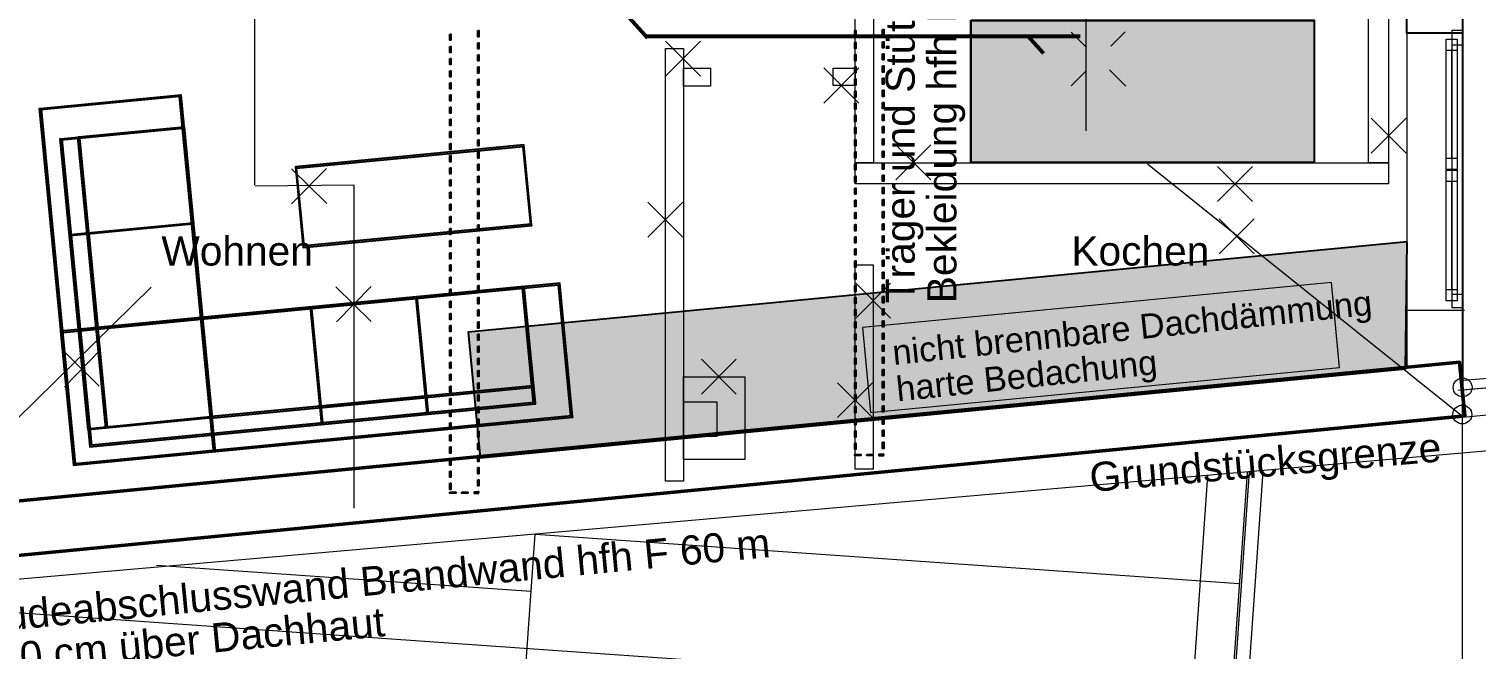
# Model space of a CAD drawing. Header units: millimetres. Extents: x 1501 to 41669, y -38 to 29710.
# Drawn here: x 6690 to 16788, y 6152 to 10477 of the extents above; entities that cross this region are included whole.
import ezdxf

# ---------------------------------------------------------------- set-up
doc = ezdxf.new("R2010")
doc.units = ezdxf.units.MM
doc.header["$LTSCALE"] = 50
doc.linetypes.add('PDF_56-4_56-4_0-0_0-0', pattern=[112.8, 56.4, -56.4, 0, 0])
for name, color, linetype in [('00_Wand_Bestand', 7, 'Continuous'), ('03_Sanitaer', 5, 'Continuous'), ('05_Linien_stark', 7, 'Continuous'), ('06_Linien_fein', 3, 'Continuous'), ('07_Bemassung', 6, 'Continuous'), ('10_Text', 7, 'Continuous'), ('11_Sonstiges', 30, 'Continuous')]:
    doc.layers.add(name, color=color, linetype=linetype)
doc.styles.add('PLAN', font='arial.ttf')

msp = doc.modelspace()

# ---------------------------------------------------------------- hatches: boundary and pattern name
at = {"layer": '00_Wand_Bestand'}
for points in [[(6769, 9918), (6769, 9923), (7750, 10017), (7990, 7530), (7003, 7435), (6763, 9922), (6769, 9923), (6769, 9918), (6775, 9918), (7013, 7446), (7978, 7539), (7741, 10006), (6770, 9913), (6769, 9918), (6775, 9918)], [(6914, 9707), (6913, 9712), (7772, 9795), (7968, 7764), (7104, 7680), (6908, 9711), (6913, 9712), (6914, 9707), (6919, 9708), (7114, 7691), (7956, 7773), (7762, 9784), (6914, 9702), (6914, 9707), (6919, 9708)], [(7037, 9719), (7037, 9724), (7772, 9795), (7968, 7764), (7227, 7692), (7031, 9723), (7037, 9724), (7037, 9719), (7043, 9719), (7237, 7703), (7956, 7772), (7762, 9784), (7038, 9714), (7037, 9719), (7043, 9719)], [(10193, 9111), (10197, 9112), (10143, 9668), (8549, 9515), (8604, 8953), (10198, 9107), (10197, 9112), (10193, 9111), (10193, 9116), (8611, 8964), (8558, 9506), (10137, 9658), (10189, 9111), (10193, 9111), (10193, 9116)], [(6978, 9039), (6978, 9044), (7836, 9126), (7901, 8458), (7037, 8375), (6972, 9043), (6978, 9044), (6978, 9039), (6984, 9039), (7047, 8385), (7889, 8467), (7826, 9115), (6979, 9034), (6978, 9039), (6984, 9039)], [(7102, 9051), (7101, 9055), (7836, 9126), (7901, 8456), (7160, 8385), (7096, 9055), (7101, 9055), (7102, 9051), (7107, 9051), (7170, 8396), (7889, 8465), (7826, 9115), (7102, 9046), (7102, 9051), (7107, 9051)], [(10477, 7774), (10484, 7774), (10395, 8705), (6911, 8370), (7001, 7434), (10485, 7769), (10484, 7774), (10477, 7774), (10477, 7779), (7014, 7445), (6926, 8361), (10382, 8693), (10470, 7773), (10477, 7774), (10477, 7779)], [(10216, 7867), (10224, 7867), (10146, 8681), (7035, 8382), (7114, 7563), (10225, 7862), (10224, 7867), (10216, 7867), (10216, 7872), (7129, 7574), (7052, 8373), (10131, 8669), (10209, 7866), (10216, 7867), (10216, 7872)], [(10207, 7984), (10213, 7984), (10146, 8681), (7889, 8464), (7957, 7762), (10213, 7979), (10213, 7984), (10207, 7984), (10207, 7989), (7967, 7773), (7902, 8455), (10136, 8670), (10202, 7983), (10207, 7984), (10207, 7989)], [(9461, 7912), (9466, 7912), (9399, 8609), (8652, 8537), (8720, 7835), (9467, 7907), (9466, 7912), (9461, 7912), (9460, 7917), (8730, 7847), (8664, 8528), (9389, 8598), (9455, 7911), (9461, 7912), (9460, 7917)], [(9472, 7795), (9477, 7795), (9399, 8609), (8652, 8537), (8731, 7718), (9478, 7790), (9477, 7795), (9472, 7795), (9471, 7800), (8741, 7730), (8664, 8528), (9389, 8598), (9466, 7794), (9472, 7795), (9471, 7800)]]:
    msp.add_hatch(color=7, dxfattribs=at).paths.add_polyline_path(points)
at = {"layer": '03_Sanitaer', "transparency": 33554572}
msp.add_hatch(color=7, dxfattribs=at).paths.add_polyline_path([(13263, 10538), (15659, 10538), (15659, 9544), (13263, 9544)])
at = {"layer": '11_Sonstiges', "transparency": 33554559}
msp.add_hatch(color=7, dxfattribs=at).paths.add_polyline_path([(16306, 8992), (9754, 8362), (9838, 7485), (16295, 8107)])

# ---------------------------------------------------------------- linework, layer by layer
at = {"layer": '00_Wand_Bestand'}
for points in [[(6769, 9918), (6769, 9923), (7750, 10017), (7990, 7530), (7003, 7435), (6763, 9922), (6769, 9923), (6769, 9918), (6775, 9918), (7013, 7446), (7978, 7539), (7741, 10006), (6770, 9913), (6769, 9918), (6775, 9918)], [(6914, 9707), (6913, 9712), (7772, 9795), (7968, 7764), (7104, 7680), (6908, 9711), (6913, 9712), (6914, 9707), (6919, 9708), (7114, 7691), (7956, 7773), (7762, 9784), (6914, 9702), (6914, 9707), (6919, 9708)], [(7037, 9719), (7037, 9724), (7772, 9795), (7968, 7764), (7227, 7692), (7031, 9723), (7037, 9724), (7037, 9719), (7043, 9719), (7237, 7703), (7956, 7772), (7762, 9784), (7038, 9714), (7037, 9719), (7043, 9719)], [(10193, 9111), (10197, 9112), (10143, 9668), (8549, 9515), (8604, 8953), (10198, 9107), (10197, 9112), (10193, 9111), (10193, 9116), (8611, 8964), (8558, 9506), (10137, 9658), (10189, 9111), (10193, 9111), (10193, 9116)], [(6978, 9039), (6978, 9044), (7836, 9126), (7901, 8458), (7037, 8375), (6972, 9043), (6978, 9044), (6978, 9039), (6984, 9039), (7047, 8385), (7889, 8467), (7826, 9115), (6979, 9034), (6978, 9039), (6984, 9039)], [(7102, 9051), (7101, 9055), (7836, 9126), (7901, 8456), (7160, 8385), (7096, 9055), (7101, 9055), (7102, 9051), (7107, 9051), (7170, 8396), (7889, 8465), (7826, 9115), (7102, 9046), (7102, 9051), (7107, 9051)], [(10477, 7774), (10484, 7774), (10395, 8705), (6911, 8370), (7001, 7434), (10485, 7769), (10484, 7774), (10477, 7774), (10477, 7779), (7014, 7445), (6926, 8361), (10382, 8693), (10470, 7773), (10477, 7774), (10477, 7779)], [(10216, 7867), (10224, 7867), (10146, 8681), (7035, 8382), (7114, 7563), (10225, 7862), (10224, 7867), (10216, 7867), (10216, 7872), (7129, 7574), (7052, 8373), (10131, 8669), (10209, 7866), (10216, 7867), (10216, 7872)], [(10207, 7984), (10213, 7984), (10146, 8681), (7889, 8464), (7957, 7762), (10213, 7979), (10213, 7984), (10207, 7984), (10207, 7989), (7967, 7773), (7902, 8455), (10136, 8670), (10202, 7983), (10207, 7984), (10207, 7989)], [(9461, 7912), (9466, 7912), (9399, 8609), (8652, 8537), (8720, 7835), (9467, 7907), (9466, 7912), (9461, 7912), (9460, 7917), (8730, 7847), (8664, 8528), (9389, 8598), (9455, 7911), (9461, 7912), (9460, 7917)], [(9472, 7795), (9477, 7795), (9399, 8609), (8652, 8537), (8731, 7718), (9478, 7790), (9477, 7795), (9472, 7795), (9471, 7800), (8741, 7730), (8664, 8528), (9389, 8598), (9466, 7794), (9472, 7795), (9471, 7800)]]:
    msp.add_lwpolyline(points, close=True, dxfattribs=at)
at = {"layer": '03_Sanitaer'}
msp.add_lwpolyline([(13263, 10538), (15659, 10538), (15659, 9544), (13263, 9544)], close=True, dxfattribs=at)
at = {"layer": '05_Linien_stark', "lineweight": 53}
msp.add_line((13770, 10305), (13658, 10430), dxfattribs=at)
at = {"layer": '05_Linien_stark', "lineweight": 18}
for p, q in [((13963, 10455), (14063, 10354)), ((14340, 10458), (14240, 10357)), ((14062, 10180), (13962, 10080)), ((14230, 10193), (14345, 10078))]:
    msp.add_line(p, q, dxfattribs=at)
at = {"layer": '05_Linien_stark', "lineweight": 20}
for p, q in [((16291, 8516), (16707, 8516)), ((16300, 8110), (16300, 8525))]:
    msp.add_line(p, q, dxfattribs=at)
for points in [[(16695, 15973), (16695, 7960), (18929, 8153), (18929, 15973)], [(16696, 15924), (16696, 8027), (18879, 8203), (18879, 15924)], [(16580, 10406), (16655, 10406), (16655, 9496), (16580, 9496)], [(16620, 10469), (16695, 10469), (16695, 8625), (16620, 8625)], [(16580, 10330), (16655, 10330), (16655, 9574), (16580, 9574)], [(16620, 10366), (16695, 10366), (16695, 8531), (16620, 8531)], [(16580, 9493), (16655, 9493), (16655, 8582), (16580, 8582)], [(16580, 9416), (16655, 9416), (16655, 8658), (16580, 8658)]]:
    msp.add_lwpolyline(points, close=True, dxfattribs=at)
at = {"layer": '05_Linien_stark', "lineweight": 15}
for points in [[(16037, 15594), (16176, 15594), (16176, 9544), (16037, 9544)], [(11133, 10341), (11257, 10341), (11257, 7323), (11133, 7323)], [(11257, 10204), (11446, 10204), (11446, 10079), (11257, 10079)], [(11257, 8050), (11685, 8050), (11685, 7473), (11257, 7473)], [(11259, 7876), (11491, 7876), (11491, 7634), (11259, 7634)]]:
    msp.add_lwpolyline(points, close=True, dxfattribs=at)
at = {"layer": '05_Linien_stark', "lineweight": 18}
msp.add_lwpolyline([(13267, 10534), (15655, 10534), (15655, 9548), (13267, 9548)], close=True, dxfattribs=at)
at = {"layer": '05_Linien_stark', "lineweight": 25}
msp.add_lwpolyline([(16305, 10589), (16693, 10589), (16693, 10447), (16305, 10447)], close=True, dxfattribs=at)
at = {"layer": '05_Linien_stark', "lineweight": 50}
msp.add_lwpolyline([(5730, 7099), (5766, 6724), (16709, 7778), (16673, 8153)], close=True, dxfattribs=at)
at = {"layer": '06_Linien_fein', "linetype": 'PDF_56-4_56-4_0-0_0-0', "lineweight": 9}
for p, q in [((16306, 8127), (16306, 20665)), ((14068, 9767), (14068, 19102)), ((8960, 9388), (8266, 9381)), ((8959, 7135), (8959, 9390))]:
    msp.add_line(p, q, dxfattribs=at)
at = {"layer": '06_Linien_fein', "lineweight": 5}
for p, q in [((11133, 10147), (11377, 10391)), ((11377, 10147), (11133, 10391)), ((11133, 10147), (11377, 10391)), ((11377, 10147), (11133, 10391)), ((16056, 9610), (16300, 9854)), ((16300, 9610), (16056, 9854)), ((16056, 9610), (16300, 9854)), ((16300, 9610), (16056, 9854)), ((12738, 9424), (12983, 9668)), ((12983, 9424), (12738, 9668)), ((12738, 9424), (12983, 9668)), ((12983, 9424), (12738, 9668)), ((8768, 9259), (8521, 9501)), ((8768, 9259), (8521, 9501)), ((8523, 9257), (8766, 9503)), ((8523, 9257), (8766, 9503)), ((14984, 9273), (15228, 9517)), ((15228, 9273), (14984, 9517)), ((14984, 9273), (15228, 9517)), ((15228, 9273), (14984, 9517)), ((11009, 9025), (11253, 9269)), ((11253, 9025), (11009, 9269)), ((11009, 9025), (11253, 9269)), ((11253, 9025), (11009, 9269)), ((14996, 8909), (15240, 9153)), ((15240, 8909), (14996, 9153)), ((14996, 8909), (15240, 9153)), ((15240, 8909), (14996, 9153)), ((9079, 8436), (8832, 8678)), ((9079, 8436), (8832, 8678)), ((8835, 8434), (9077, 8680)), ((8835, 8434), (9077, 8680)), ((7181, 7985), (6935, 8227)), ((7181, 7985), (6935, 8227)), ((6937, 7982), (7179, 8229)), ((6937, 7982), (7179, 8229)), ((11382, 7929), (11626, 8173)), ((11626, 7929), (11382, 8173)), ((11382, 7929), (11626, 8173)), ((11626, 7929), (11382, 8173))]:
    msp.add_line(p, q, dxfattribs=at)
at = {"layer": '06_Linien_fein', "lineweight": 9}
for p, q in [((16618, 9572), (16618, 10333)), ((16618, 8655), (16618, 9418)), ((5166, 6514), (17014, 7550)), ((14916, 3412), (15193, 7384)), ((14928, 3384), (15207, 7387)), ((15020, 3356), (15302, 7390)), ((14632, 3295), (14916, 7361)), ((9733, -38), (10222, 6953)), ((10225, 6953), (15135, 6610)), ((7579, 6738), (10191, 6555)), ((5304, 6497), (15072, 5814))]:
    msp.add_line(p, q, dxfattribs=at)
at = {"layer": '06_Linien_fein', "lineweight": 5}
msp.add_lwpolyline([(15836, 8116), (15779, 8709), (12506, 8394), (12563, 7801)], close=True, dxfattribs=at)
at = {"layer": '07_Bemassung', "lineweight": 9}
msp.add_line((16693, 5348), (16693, 21086), dxfattribs=at)
at = {"layer": '07_Bemassung', "linetype": 'PDF_56-4_56-4_0-0_0-0', "lineweight": 9}
for p, q in [((8266, 9390), (8266, 18307)), ((5531, 6700), (11128, 12200)), ((16696, 7771), (11166, 12201))]:
    msp.add_line(p, q, dxfattribs=at)
at = {"layer": '07_Bemassung', "lineweight": 53}
for p, q in [((11007, 10414), (9779, 11778)), ((14026, 10425), (10991, 10425))]:
    msp.add_line(p, q, dxfattribs=at)
at = {"layer": '07_Bemassung', "lineweight": 5}
for p, q in [((12236, 9960), (12480, 10205)), ((12480, 9960), (12236, 10205)), ((12236, 9960), (12480, 10205)), ((12480, 9960), (12236, 10205)), ((12459, 8460), (12703, 8704)), ((12703, 8460), (12459, 8704)), ((12459, 8460), (12703, 8704)), ((12703, 8460), (12459, 8704)), ((12333, 7766), (12577, 8010)), ((12577, 7766), (12333, 8010)), ((12333, 7766), (12577, 8010)), ((12577, 7766), (12333, 8010))]:
    msp.add_line(p, q, dxfattribs=at)
at = {"layer": '07_Bemassung', "lineweight": 15}
for p, q in [((16664, 7958), (38270, 9848)), ((3920, 6541), (18185, 7914))]:
    msp.add_line(p, q, dxfattribs=at)
at = {"layer": '07_Bemassung', "lineweight": 20}
msp.add_line((16699, 7773), (16699, 8524), dxfattribs=at)
at = {"layer": '07_Bemassung', "lineweight": 15}
for points in [[(12455, 11301), (12583, 11301), (12583, 9544), (12455, 9544)], [(12301, 10204), (12456, 10204), (12456, 10083), (12301, 10083)], [(12456, 9544), (16176, 9544), (16176, 9397), (12456, 9397)], [(12455, 8833), (12582, 8833), (12582, 7407), (12455, 7407)]]:
    msp.add_lwpolyline(points, close=True, dxfattribs=at)
at = {"layer": '07_Bemassung'}
for points in [[(9626, 10440), (9633, 10440), (9633, 10398), (9626, 10398)], [(9822, 10466), (9829, 10466), (9829, 10423), (9822, 10423)], [(12452, 10467), (12459, 10467), (12459, 10425), (12452, 10425)], [(12647, 10473), (12655, 10473), (12655, 10431), (12647, 10431)], [(9626, 10356), (9633, 10356), (9633, 10313), (9626, 10313)], [(9822, 10381), (9829, 10381), (9829, 10339), (9822, 10339)], [(12452, 10383), (12459, 10383), (12459, 10340), (12452, 10340)], [(12647, 10388), (12655, 10388), (12655, 10346), (12647, 10346)], [(12647, 10304), (12655, 10304), (12655, 10261), (12647, 10261)], [(9626, 10271), (9633, 10271), (9633, 10229), (9626, 10229)], [(9822, 10296), (9829, 10296), (9829, 10254), (9822, 10254)], [(9822, 10212), (9829, 10212), (9829, 10169), (9822, 10169)], [(12452, 10298), (12459, 10298), (12459, 10256), (12452, 10256)], [(12452, 10213), (12459, 10213), (12459, 10171), (12452, 10171)], [(12647, 10219), (12655, 10219), (12655, 10177), (12647, 10177)], [(9626, 10186), (9633, 10186), (9633, 10144), (9626, 10144)], [(9626, 10102), (9633, 10102), (9633, 10059), (9626, 10059)], [(9822, 10127), (9829, 10127), (9829, 10085), (9822, 10085)], [(12452, 10129), (12459, 10129), (12459, 10086), (12452, 10086)], [(12647, 10134), (12655, 10134), (12655, 10092), (12647, 10092)], [(9626, 10017), (9633, 10017), (9633, 9975), (9626, 9975)], [(9822, 10042), (9829, 10042), (9829, 10000), (9822, 10000)], [(12452, 10044), (12459, 10044), (12459, 10002), (12452, 10002)], [(12647, 10050), (12655, 10050), (12655, 10007), (12647, 10007)], [(9626, 9932), (9633, 9932), (9633, 9890), (9626, 9890)], [(9822, 9958), (9829, 9958), (9829, 9915), (9822, 9915)], [(12452, 9959), (12459, 9959), (12459, 9917), (12452, 9917)], [(12647, 9965), (12655, 9965), (12655, 9923), (12647, 9923)], [(9626, 9848), (9633, 9848), (9633, 9805), (9626, 9805)], [(9822, 9873), (9829, 9873), (9829, 9831), (9822, 9831)], [(12452, 9875), (12459, 9875), (12459, 9832), (12452, 9832)], [(12647, 9880), (12655, 9880), (12655, 9838), (12647, 9838)], [(12647, 9796), (12655, 9796), (12655, 9753), (12647, 9753)], [(9626, 9763), (9633, 9763), (9633, 9721), (9626, 9721)], [(9822, 9788), (9829, 9788), (9829, 9746), (9822, 9746)], [(9822, 9704), (9829, 9704), (9829, 9661), (9822, 9661)], [(12452, 9790), (12459, 9790), (12459, 9748), (12452, 9748)], [(12452, 9705), (12459, 9705), (12459, 9663), (12452, 9663)], [(12647, 9711), (12655, 9711), (12655, 9669), (12647, 9669)], [(9626, 9678), (9633, 9678), (9633, 9636), (9626, 9636)], [(9626, 9594), (9633, 9594), (9633, 9551), (9626, 9551)], [(9822, 9619), (9829, 9619), (9829, 9577), (9822, 9577)], [(12452, 9621), (12459, 9621), (12459, 9578), (12452, 9578)], [(12647, 9626), (12655, 9626), (12655, 9584), (12647, 9584)], [(9626, 9509), (9633, 9509), (9633, 9467), (9626, 9467)], [(9822, 9534), (9829, 9534), (9829, 9492), (9822, 9492)], [(12452, 9536), (12459, 9536), (12459, 9494), (12452, 9494)], [(12647, 9542), (12655, 9542), (12655, 9499), (12647, 9499)], [(9626, 9424), (9633, 9424), (9633, 9382), (9626, 9382)], [(9822, 9450), (9829, 9450), (9829, 9407), (9822, 9407)], [(12452, 9451), (12459, 9451), (12459, 9409), (12452, 9409)], [(12647, 9457), (12655, 9457), (12655, 9415), (12647, 9415)], [(9626, 9340), (9633, 9340), (9633, 9297), (9626, 9297)], [(9822, 9365), (9829, 9365), (9829, 9323), (9822, 9323)], [(12452, 9367), (12459, 9367), (12459, 9324), (12452, 9324)], [(12647, 9372), (12655, 9372), (12655, 9330), (12647, 9330)], [(9626, 9255), (9633, 9255), (9633, 9213), (9626, 9213)], [(9822, 9280), (9829, 9280), (9829, 9238), (9822, 9238)], [(9822, 9196), (9829, 9196), (9829, 9153), (9822, 9153)], [(12452, 9282), (12459, 9282), (12459, 9240), (12452, 9240)], [(12452, 9197), (12459, 9197), (12459, 9155), (12452, 9155)], [(12647, 9288), (12655, 9288), (12655, 9245), (12647, 9245)], [(12647, 9203), (12655, 9203), (12655, 9160), (12647, 9160)], [(9626, 9170), (9633, 9170), (9633, 9128), (9626, 9128)], [(9822, 9111), (9829, 9111), (9829, 9069), (9822, 9069)], [(12452, 9113), (12459, 9113), (12459, 9070), (12452, 9070)], [(12647, 9118), (12655, 9118), (12655, 9076), (12647, 9076)], [(9626, 9086), (9633, 9086), (9633, 9043), (9626, 9043)], [(9626, 9001), (9633, 9001), (9633, 8959), (9626, 8959)], [(16306, 8992), (9754, 8362), (9838, 7485), (16295, 8107)], [(9822, 9026), (9829, 9026), (9829, 8984), (9822, 8984)], [(12452, 9028), (12459, 9028), (12459, 8986), (12452, 8986)], [(12647, 9034), (12655, 9034), (12655, 8991), (12647, 8991)], [(9626, 8916), (9633, 8916), (9633, 8874), (9626, 8874)], [(9822, 8942), (9829, 8942), (9829, 8899), (9822, 8899)], [(12452, 8943), (12459, 8943), (12459, 8901), (12452, 8901)], [(12647, 8949), (12655, 8949), (12655, 8907), (12647, 8907)], [(9626, 8832), (9633, 8832), (9633, 8789), (9626, 8789)], [(9822, 8857), (9829, 8857), (9829, 8815), (9822, 8815)], [(12452, 8859), (12459, 8859), (12459, 8816), (12452, 8816)], [(12647, 8864), (12655, 8864), (12655, 8822), (12647, 8822)], [(9626, 8747), (9633, 8747), (9633, 8705), (9626, 8705)], [(9822, 8772), (9829, 8772), (9829, 8730), (9822, 8730)], [(9822, 8688), (9829, 8688), (9829, 8645), (9822, 8645)], [(12452, 8774), (12459, 8774), (12459, 8732), (12452, 8732)], [(12452, 8689), (12459, 8689), (12459, 8647), (12452, 8647)], [(12647, 8780), (12655, 8780), (12655, 8737), (12647, 8737)], [(12647, 8695), (12655, 8695), (12655, 8653), (12647, 8653)], [(9626, 8662), (9633, 8662), (9633, 8620), (9626, 8620)], [(9822, 8603), (9829, 8603), (9829, 8561), (9822, 8561)], [(12452, 8605), (12459, 8605), (12459, 8562), (12452, 8562)], [(12647, 8610), (12655, 8610), (12655, 8568), (12647, 8568)], [(9626, 8578), (9633, 8578), (9633, 8535), (9626, 8535)], [(9626, 8493), (9633, 8493), (9633, 8451), (9626, 8451)], [(9822, 8518), (9829, 8518), (9829, 8476), (9822, 8476)], [(12452, 8520), (12459, 8520), (12459, 8478), (12452, 8478)], [(12647, 8526), (12655, 8526), (12655, 8483), (12647, 8483)], [(9626, 8408), (9633, 8408), (9633, 8366), (9626, 8366)], [(9822, 8434), (9829, 8434), (9829, 8391), (9822, 8391)], [(12452, 8435), (12459, 8435), (12459, 8393), (12452, 8393)], [(12647, 8441), (12655, 8441), (12655, 8399), (12647, 8399)], [(9626, 8324), (9633, 8324), (9633, 8281), (9626, 8281)], [(9822, 8349), (9829, 8349), (9829, 8307), (9822, 8307)], [(12452, 8351), (12459, 8351), (12459, 8308), (12452, 8308)], [(12647, 8356), (12655, 8356), (12655, 8314), (12647, 8314)], [(9626, 8239), (9633, 8239), (9633, 8197), (9626, 8197)], [(9822, 8264), (9829, 8264), (9829, 8222), (9822, 8222)], [(9822, 8180), (9829, 8180), (9829, 8137), (9822, 8137)], [(12452, 8266), (12459, 8266), (12459, 8224), (12452, 8224)], [(12452, 8181), (12459, 8181), (12459, 8139), (12452, 8139)], [(12647, 8272), (12655, 8272), (12655, 8229), (12647, 8229)], [(12647, 8187), (12655, 8187), (12655, 8145), (12647, 8145)], [(9626, 8154), (9633, 8154), (9633, 8112), (9626, 8112)], [(9822, 8095), (9829, 8095), (9829, 8053), (9822, 8053)], [(12452, 8097), (12459, 8097), (12459, 8054), (12452, 8054)], [(12647, 8102), (12655, 8102), (12655, 8060), (12647, 8060)], [(9626, 8070), (9633, 8070), (9633, 8027), (9626, 8027)], [(9626, 7985), (9633, 7985), (9633, 7943), (9626, 7943)], [(9822, 8010), (9829, 8010), (9829, 7968), (9822, 7968)], [(12452, 8012), (12459, 8012), (12459, 7970), (12452, 7970)], [(12647, 8018), (12655, 8018), (12655, 7975), (12647, 7975)], [(9626, 7900), (9633, 7900), (9633, 7858), (9626, 7858)], [(9822, 7926), (9829, 7926), (9829, 7883), (9822, 7883)], [(12452, 7927), (12459, 7927), (12459, 7885), (12452, 7885)], [(12647, 7933), (12655, 7933), (12655, 7891), (12647, 7891)], [(9626, 7816), (9633, 7816), (9633, 7773), (9626, 7773)], [(9822, 7841), (9829, 7841), (9829, 7799), (9822, 7799)], [(12452, 7843), (12459, 7843), (12459, 7800), (12452, 7800)], [(12647, 7848), (12655, 7848), (12655, 7806), (12647, 7806)], [(9626, 7731), (9633, 7731), (9633, 7689), (9626, 7689)], [(9822, 7756), (9829, 7756), (9829, 7714), (9822, 7714)], [(12452, 7758), (12459, 7758), (12459, 7716), (12452, 7716)], [(12647, 7764), (12655, 7764), (12655, 7721), (12647, 7721)], [(12647, 7679), (12655, 7679), (12655, 7637), (12647, 7637)], [(9626, 7646), (9633, 7646), (9633, 7604), (9626, 7604)], [(9822, 7672), (9829, 7672), (9829, 7629), (9822, 7629)], [(9822, 7587), (9829, 7587), (9829, 7545), (9822, 7545)], [(12452, 7673), (12459, 7673), (12459, 7631), (12452, 7631)], [(12452, 7589), (12459, 7589), (12459, 7546), (12452, 7546)], [(12647, 7594), (12655, 7594), (12655, 7552), (12647, 7552)], [(9626, 7562), (9633, 7562), (9633, 7519), (9626, 7519)], [(9626, 7477), (9633, 7477), (9633, 7435), (9626, 7435)], [(9822, 7502), (9829, 7502), (9829, 7460), (9822, 7460)], [(12452, 7508), (12494, 7508), (12494, 7501), (12452, 7501)], [(12536, 7508), (12579, 7508), (12579, 7501), (12536, 7501)], [(12655, 7501), (12655, 7510), (12647, 7510), (12647, 7508), (12621, 7508), (12621, 7501)], [(9626, 7392), (9633, 7392), (9633, 7350), (9626, 7350)], [(9822, 7418), (9829, 7418), (9829, 7375), (9822, 7375)], [(9626, 7308), (9633, 7308), (9633, 7265), (9626, 7265)], [(9822, 7333), (9829, 7333), (9829, 7291), (9822, 7291)], [(9626, 7247), (9669, 7247), (9669, 7240), (9626, 7240)], [(9711, 7247), (9753, 7247), (9753, 7240), (9711, 7240)], [(9829, 7240), (9829, 7248), (9822, 7248), (9822, 7247), (9796, 7247), (9796, 7240)]]:
    msp.add_lwpolyline(points, close=True, dxfattribs=at)
at = {"layer": '07_Bemassung', "lineweight": 18}
for centre in [(16694, 7977), (16692, 7788)]:
    msp.add_circle(centre, 65.8, dxfattribs=at)

# ---------------------------------------------------------------- texts
at = {"layer": '10_Text', "style": 'PLAN'}
for s, height, rotation, p in [('Träger und Stützen nach Statik', 203.2, 90, (12871, 8564)), ('Bekleidung hfh F-60', 203.2, 90, (13162, 8564)), ('nicht brennbare Dachdämmung', 171.92, 6, (12724, 8133)), ('harte Bedachung', 171.92, 6, (12751, 7879)), ('Grundstücksgrenze', 203.2, 5, (14100, 7247)), ('Gebäudeabschlusswand Brandwand hfh F 60 m', 203.2, 5.5, (5839, 6214)), ('min. 30 cm über Dachhaut', 203.2, 5.5, (5867, 5924))]:
    msp.add_text(s, height=height, rotation=rotation, dxfattribs=at).set_placement(p)
for s, p in [('Wohnen', (7614, 8827)), ('Kochen', (13964, 8827))]:
    msp.add_text(s, height=203.2, dxfattribs=at).set_placement(p)

doc.saveas('drawing.dxf')
